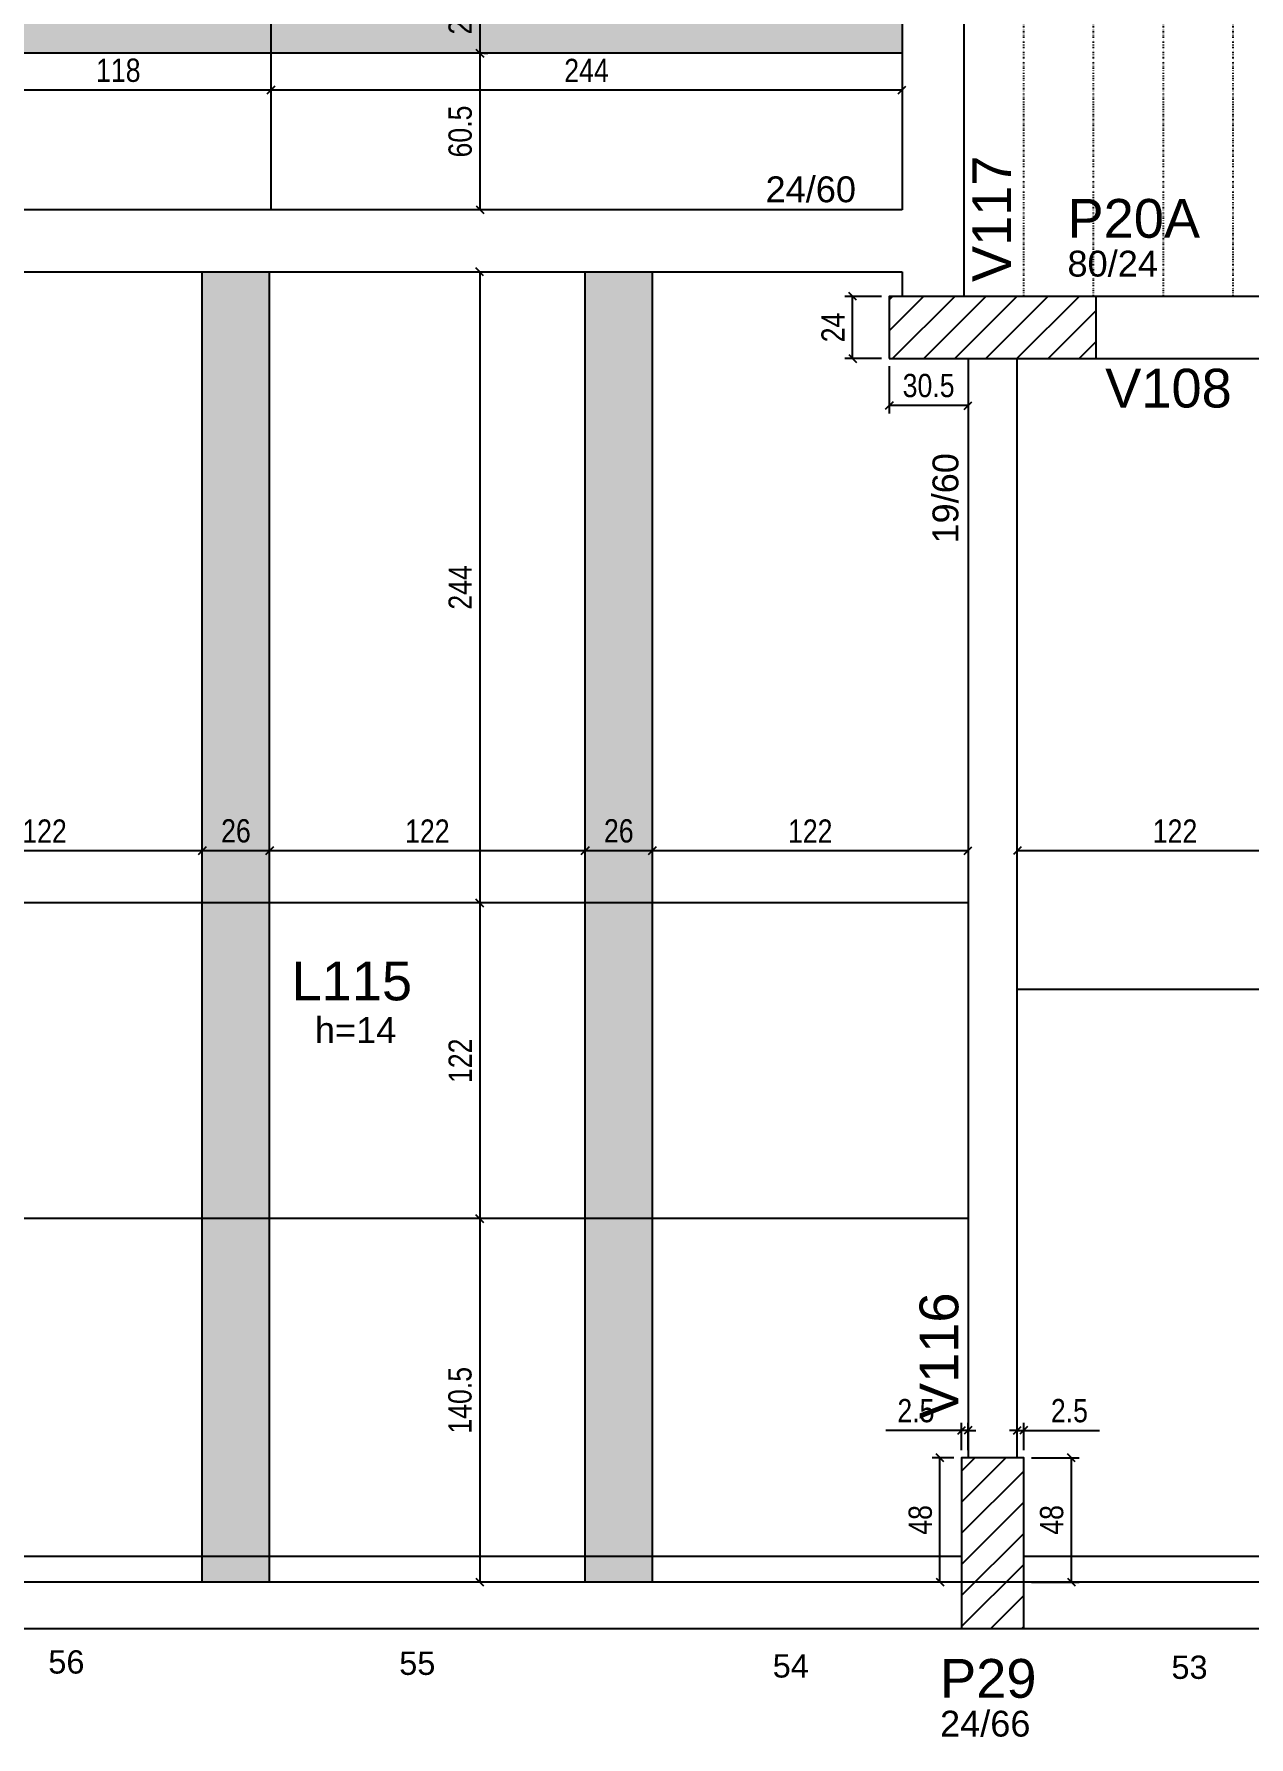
# Model space of a CAD drawing. Header units: millimetres. Extents: x 2897 to 8569, y 1951 to 3650.
# Drawn here: x 3541 to 4011, y 2002 to 2660 of the extents above; entities that cross this region are included whole.
import ezdxf

# ---------------------------------------------------------------- set-up
doc = ezdxf.new("R2010")
doc.units = ezdxf.units.MM
doc.linetypes.add('ESTILO_TQS_0004', pattern=[2, 0.5, -0.4, 0.1, -0.4, 0.1, -0.5])
for name, color, linetype in [('1', 1, 'Continuous'), ('3', 3, 'Continuous'), ('4', 4, 'Continuous'), ('7', 7, 'Continuous'), ('Painéis', 200, 'Continuous')]:
    doc.layers.add(name, color=color, linetype=linetype)
doc.layers.add('Hachura', color=251, linetype='Continuous', lineweight=9)
doc.styles.add('COTA TECNICA-50', font='techl___.ttf', dxfattribs={"height": 9})
doc.styles.get("Standard").update_dxf_attribs({"font": 'arial.ttf'})
doc.dimstyles.new('COTA PAINEL-50', dxfattribs={"dimtxt": 9, "dimasz": 3, "dimexe": 3, "dimexo": 3, "dimgap": 3, "dimtad": 1, "dimdec": 1, "dimzin": 12, "dimdsep": 46, "dimtxsty": 'COTA TECNICA-50', "dimblk1": 'OBLIQUE', "dimblk2": 'OBLIQUE', "dimsah": 1, "dimcen": 0.9, "dimclrd": 4, "dimclre": 4, "dimclrt": 240, "dimadec": 1, "dimazin": 3, "dimtfac": 1, "dimtdec": 1, "dimtmove": 0, "dimatfit": 3, "dimfxl": 1, "dimtolj": 1, "dimtzin": 12, "dimarcsym": 0})

# ---------------------------------------------------------------- blocks, each defined once
blk = doc.blocks.new('_Oblique')
at = {"color": 0, "linetype": 'ByBlock', "lineweight": -2}
blk.add_line((-0.5, -0.5), (0.5, 0.5), dxfattribs=at)
blk = doc.blocks.new('*D113')
at = {"layer": 'Defpoints', "color": 0, "transparency": 16777216}
for p in [(3923.92, 2109.82), (3942.36, 2109.82), (3923.92, 2061.82)]:
    blk.add_point(p, dxfattribs=at)
at = {"layer": 'Painéis', "color": 4, "lineweight": -2, "transparency": 16777216}
for p, q in [((3926.92, 2109.82), (3945.36, 2109.82)), ((3942.36, 2061.82), (3942.36, 2109.82)), ((3926.92, 2061.82), (3945.36, 2061.82))]:
    blk.add_line(p, q, dxfattribs=at)
at = {"layer": 'Painéis', "color": 4, "lineweight": -2, "transparency": 16777216, "xscale": 3, "yscale": 3, "zscale": 3}
for p, rotation in [((3942.36, 2109.82), 90), ((3942.36, 2061.82), 270)]:
    blk.add_blockref('_Oblique', p, dxfattribs=dict(at, rotation=rotation))
at = {"layer": 'Painéis', "color": 240, "transparency": 16777216, "insert": (3934.77, 2085.82), "char_height": 9, "attachment_point": 5, "rotation": 90, "style": 'COTA TECNICA-50'}
blk.add_mtext('\\A1;48', dxfattribs=at)
blk = doc.blocks.new('*D114')
at = {"layer": 'Defpoints', "color": 0, "transparency": 16777216}
for p in [(3923.92, 2120.41), (3921.42, 2109.82), (3923.92, 2109.82)]:
    blk.add_point(p, dxfattribs=at)
at = {"layer": 'Painéis', "color": 4, "lineweight": -2, "transparency": 16777216}
for p, q in [((3921.42, 2120.41), (3918.42, 2120.41)), ((3921.42, 2112.82), (3921.42, 2123.41)), ((3921.42, 2120.41), (3923.92, 2120.41)), ((3923.92, 2112.82), (3923.92, 2123.41)), ((3923.92, 2120.41), (3953.28, 2120.41))]:
    blk.add_line(p, q, dxfattribs=at)
at = {"layer": 'Painéis', "color": 4, "lineweight": -2, "transparency": 16777216, "xscale": 3, "yscale": 3, "zscale": 3}
blk.add_blockref('_Oblique', (3921.42, 2120.41), dxfattribs=at)
at = {"layer": 'Painéis', "color": 4, "lineweight": -2, "transparency": 16777216, "xscale": 3, "yscale": 3, "zscale": 3, "rotation": 180}
blk.add_blockref('_Oblique', (3923.92, 2120.41), dxfattribs=at)
at = {"layer": 'Painéis', "color": 240, "transparency": 16777216, "insert": (3941.6, 2128.01), "char_height": 9, "attachment_point": 5, "style": 'COTA TECNICA-50'}
blk.add_mtext('\\A1;2.5', dxfattribs=at)
blk = doc.blocks.new('*D115')
at = {"layer": 'Defpoints', "color": 0, "transparency": 16777216}
for p in [(3891.56, 2109.82), (3899.92, 2109.82), (3899.92, 2061.82)]:
    blk.add_point(p, dxfattribs=at)
at = {"layer": 'Painéis', "color": 4, "lineweight": -2, "transparency": 16777216}
for p, q in [((3896.92, 2109.82), (3888.56, 2109.82)), ((3891.56, 2061.82), (3891.56, 2109.82)), ((3896.92, 2061.82), (3888.56, 2061.82))]:
    blk.add_line(p, q, dxfattribs=at)
at = {"layer": 'Painéis', "color": 4, "lineweight": -2, "transparency": 16777216, "xscale": 3, "yscale": 3, "zscale": 3}
for p, rotation in [((3891.56, 2109.82), 90), ((3891.56, 2061.82), 270)]:
    blk.add_blockref('_Oblique', p, dxfattribs=dict(at, rotation=rotation))
at = {"layer": 'Painéis', "color": 240, "transparency": 16777216, "insert": (3883.98, 2085.82), "char_height": 9, "attachment_point": 5, "rotation": 90, "style": 'COTA TECNICA-50'}
blk.add_mtext('\\A1;48', dxfattribs=at)
blk = doc.blocks.new('*D116')
at = {"layer": 'Defpoints', "color": 0, "transparency": 16777216}
for p in [(3899.92, 2120.41), (3899.92, 2109.82), (3902.42, 2109.82)]:
    blk.add_point(p, dxfattribs=at)
at = {"layer": 'Painéis', "color": 4, "lineweight": -2, "transparency": 16777216}
for p, q in [((3899.92, 2120.41), (3870.57, 2120.41)), ((3899.92, 2112.82), (3899.92, 2123.41)), ((3902.42, 2120.41), (3899.92, 2120.41)), ((3902.42, 2112.82), (3902.42, 2123.41)), ((3902.42, 2120.41), (3905.42, 2120.41))]:
    blk.add_line(p, q, dxfattribs=at)
at = {"layer": 'Painéis', "color": 4, "lineweight": -2, "transparency": 16777216, "xscale": 3, "yscale": 3, "zscale": 3}
blk.add_blockref('_Oblique', (3899.92, 2120.41), dxfattribs=at)
at = {"layer": 'Painéis', "color": 4, "lineweight": -2, "transparency": 16777216, "xscale": 3, "yscale": 3, "zscale": 3, "rotation": 180}
blk.add_blockref('_Oblique', (3902.42, 2120.41), dxfattribs=at)
at = {"layer": 'Painéis', "color": 240, "transparency": 16777216, "insert": (3882.25, 2128.01), "char_height": 9, "attachment_point": 5, "style": 'COTA TECNICA-50'}
blk.add_mtext('\\A1;2.5', dxfattribs=at)
blk = doc.blocks.new('*D125')
at = {"layer": 'Defpoints', "color": 0, "transparency": 16777216}
for p in [(3871.92, 2534.82), (3902.42, 2534.82), (3871.92, 2516.62)]:
    blk.add_point(p, dxfattribs=at)
at = {"layer": 'Painéis', "color": 4, "lineweight": -2, "transparency": 16777216}
for p, q in [((3871.92, 2531.82), (3871.92, 2513.62)), ((3902.42, 2531.82), (3902.42, 2513.62)), ((3902.42, 2516.62), (3871.92, 2516.62))]:
    blk.add_line(p, q, dxfattribs=at)
at = {"layer": 'Painéis', "color": 4, "lineweight": -2, "transparency": 16777216, "xscale": 3, "yscale": 3, "zscale": 3, "rotation": 180}
blk.add_blockref('_Oblique', (3871.92, 2516.62), dxfattribs=at)
at = {"layer": 'Painéis', "color": 4, "lineweight": -2, "transparency": 16777216, "xscale": 3, "yscale": 3, "zscale": 3}
blk.add_blockref('_Oblique', (3902.42, 2516.62), dxfattribs=at)
at = {"layer": 'Painéis', "color": 240, "transparency": 16777216, "insert": (3887.17, 2524.32), "char_height": 9, "attachment_point": 5, "style": 'COTA TECNICA-50'}
blk.add_mtext('\\A1;30.5', dxfattribs=at)
blk = doc.blocks.new('*D126')
at = {"layer": 'Defpoints', "color": 0, "transparency": 16777216}
for p in [(3857.78, 2558.82), (3871.92, 2558.82), (3871.92, 2534.82)]:
    blk.add_point(p, dxfattribs=at)
at = {"layer": 'Painéis', "color": 4, "lineweight": -2, "transparency": 16777216}
for p, q in [((3868.92, 2558.82), (3854.78, 2558.82)), ((3857.78, 2534.82), (3857.78, 2558.82)), ((3868.92, 2534.82), (3854.78, 2534.82))]:
    blk.add_line(p, q, dxfattribs=at)
at = {"layer": 'Painéis', "color": 4, "lineweight": -2, "transparency": 16777216, "xscale": 3, "yscale": 3, "zscale": 3}
for p, rotation in [((3857.78, 2558.82), 90), ((3857.78, 2534.82), 270)]:
    blk.add_blockref('_Oblique', p, dxfattribs=dict(at, rotation=rotation))
at = {"layer": 'Painéis', "color": 240, "transparency": 16777216, "insert": (3850.22, 2546.82), "char_height": 9, "attachment_point": 5, "rotation": 90, "style": 'COTA TECNICA-50'}
blk.add_mtext('\\A1;24', dxfattribs=at)
blk = doc.blocks.new('*D211')
at = {"layer": 'Defpoints', "color": 0, "transparency": 16777216}
for p in [(3713.72, 2678.82), (3712.22, 2652.82), (3713.72, 2652.82)]:
    blk.add_point(p, dxfattribs=at)
at = {"layer": 'Painéis', "color": 4, "lineweight": -2, "transparency": 16777216}
for p, q in [((3713.72, 2678.82), (3713.72, 2652.82)), ((3715.22, 2652.82), (3716.72, 2652.82))]:
    blk.add_line(p, q, dxfattribs=at)
at = {"layer": 'Painéis', "color": 4, "lineweight": -2, "transparency": 16777216, "xscale": 3, "yscale": 3, "zscale": 3}
for p, rotation in [((3713.72, 2678.82), 90), ((3713.72, 2652.82), 270)]:
    blk.add_blockref('_Oblique', p, dxfattribs=dict(at, rotation=rotation))
at = {"layer": 'Painéis', "color": 240, "transparency": 16777216, "insert": (3706.13, 2665.82), "char_height": 9, "attachment_point": 5, "rotation": 90, "style": 'COTA TECNICA-50'}
blk.add_mtext('\\A1;26', dxfattribs=at)
blk = doc.blocks.new('*D212')
at = {"layer": 'Defpoints', "color": 0, "transparency": 16777216}
for p in [(3713.72, 2652.82), (3713.72, 2592.32), (3713.72, 2592.32)]:
    blk.add_point(p, dxfattribs=at)
at = {"layer": 'Painéis', "color": 4, "lineweight": -2, "transparency": 16777216}
blk.add_line((3713.72, 2652.82), (3713.72, 2592.32), dxfattribs=at)
at = {"layer": 'Painéis', "color": 4, "lineweight": -2, "transparency": 16777216, "xscale": 3, "yscale": 3, "zscale": 3}
for p, rotation in [((3713.72, 2652.82), 90), ((3713.72, 2592.32), 270)]:
    blk.add_blockref('_Oblique', p, dxfattribs=dict(at, rotation=rotation))
at = {"layer": 'Painéis', "color": 240, "transparency": 16777216, "insert": (3706.12, 2622.57), "char_height": 9, "attachment_point": 5, "rotation": 90, "style": 'COTA TECNICA-50'}
blk.add_mtext('\\A1;60.5', dxfattribs=at)
blk = doc.blocks.new('*D213')
at = {"layer": 'Defpoints', "color": 0, "transparency": 16777216}
for p in [(3632.92, 2640.67), (3876.92, 2640.67), (3632.92, 2638.62)]:
    blk.add_point(p, dxfattribs=at)
at = {"layer": 'Painéis', "color": 4, "lineweight": -2, "transparency": 16777216}
for p, q in [((3876.92, 2638.62), (3632.92, 2638.62)), ((3632.92, 2637.67), (3632.92, 2635.62)), ((3876.92, 2637.67), (3876.92, 2635.62))]:
    blk.add_line(p, q, dxfattribs=at)
at = {"layer": 'Painéis', "color": 4, "lineweight": -2, "transparency": 16777216, "xscale": 3, "yscale": 3, "zscale": 3, "rotation": 180}
blk.add_blockref('_Oblique', (3632.92, 2638.62), dxfattribs=at)
at = {"layer": 'Painéis', "color": 4, "lineweight": -2, "transparency": 16777216, "xscale": 3, "yscale": 3, "zscale": 3}
blk.add_blockref('_Oblique', (3876.92, 2638.62), dxfattribs=at)
at = {"layer": 'Painéis', "color": 240, "transparency": 16777216, "insert": (3754.92, 2646.18), "char_height": 9, "attachment_point": 5, "style": 'COTA TECNICA-50'}
blk.add_mtext('\\A1;244', dxfattribs=at)
blk = doc.blocks.new('*D214')
at = {"layer": 'Defpoints', "color": 0, "transparency": 16777216}
for p in [(3632.92, 2640.67), (3514.92, 2638.62), (3514.92, 2638.62)]:
    blk.add_point(p, dxfattribs=at)
at = {"layer": 'Painéis', "color": 4, "lineweight": -2, "transparency": 16777216}
for p, q in [((3632.92, 2638.62), (3514.92, 2638.62)), ((3632.92, 2637.67), (3632.92, 2635.62))]:
    blk.add_line(p, q, dxfattribs=at)
at = {"layer": 'Painéis', "color": 4, "lineweight": -2, "transparency": 16777216, "xscale": 3, "yscale": 3, "zscale": 3, "rotation": 180}
blk.add_blockref('_Oblique', (3514.92, 2638.62), dxfattribs=at)
at = {"layer": 'Painéis', "color": 4, "lineweight": -2, "transparency": 16777216, "xscale": 3, "yscale": 3, "zscale": 3}
blk.add_blockref('_Oblique', (3632.92, 2638.62), dxfattribs=at)
at = {"layer": 'Painéis', "color": 240, "transparency": 16777216, "insert": (3573.92, 2646.2), "char_height": 9, "attachment_point": 5, "style": 'COTA TECNICA-50'}
blk.add_mtext('\\A1;118', dxfattribs=at)
blk = doc.blocks.new('*D217')
at = {"layer": 'Defpoints', "color": 0, "transparency": 16777216}
for p in [(3713.65, 2568.32), (3713.65, 2324.32), (3713.65, 2324.32)]:
    blk.add_point(p, dxfattribs=at)
at = {"layer": 'Painéis', "color": 4, "lineweight": -2, "transparency": 16777216}
blk.add_line((3713.65, 2568.32), (3713.65, 2324.32), dxfattribs=at)
at = {"layer": 'Painéis', "color": 4, "lineweight": -2, "transparency": 16777216, "xscale": 3, "yscale": 3, "zscale": 3}
for p, rotation in [((3713.65, 2568.32), 90), ((3713.65, 2324.32), 270)]:
    blk.add_blockref('_Oblique', p, dxfattribs=dict(at, rotation=rotation))
at = {"layer": 'Painéis', "color": 240, "transparency": 16777216, "insert": (3706.08, 2446.32), "char_height": 9, "attachment_point": 5, "rotation": 90, "style": 'COTA TECNICA-50'}
blk.add_mtext('\\A1;244', dxfattribs=at)
blk = doc.blocks.new('*D218')
at = {"layer": 'Defpoints', "color": 0, "transparency": 16777216}
for p in [(3713.65, 2324.32), (3713.65, 2202.32), (3713.65, 2202.32)]:
    blk.add_point(p, dxfattribs=at)
at = {"layer": 'Painéis', "color": 4, "lineweight": -2, "transparency": 16777216}
blk.add_line((3713.65, 2324.32), (3713.65, 2202.32), dxfattribs=at)
at = {"layer": 'Painéis', "color": 4, "lineweight": -2, "transparency": 16777216, "xscale": 3, "yscale": 3, "zscale": 3}
for p, rotation in [((3713.65, 2324.32), 90), ((3713.65, 2202.32), 270)]:
    blk.add_blockref('_Oblique', p, dxfattribs=dict(at, rotation=rotation))
at = {"layer": 'Painéis', "color": 240, "transparency": 16777216, "insert": (3706.09, 2263.32), "char_height": 9, "attachment_point": 5, "rotation": 90, "style": 'COTA TECNICA-50'}
blk.add_mtext('\\A1;122', dxfattribs=at)
blk = doc.blocks.new('*D219')
at = {"layer": 'Defpoints', "color": 0, "transparency": 16777216}
for p in [(3713.65, 2202.32), (3713.65, 2061.82), (3713.65, 2061.82)]:
    blk.add_point(p, dxfattribs=at)
at = {"layer": 'Painéis', "color": 4, "lineweight": -2, "transparency": 16777216}
blk.add_line((3713.65, 2202.32), (3713.65, 2061.82), dxfattribs=at)
at = {"layer": 'Painéis', "color": 4, "lineweight": -2, "transparency": 16777216, "xscale": 3, "yscale": 3, "zscale": 3}
for p, rotation in [((3713.65, 2202.32), 90), ((3713.65, 2061.82), 270)]:
    blk.add_blockref('_Oblique', p, dxfattribs=dict(at, rotation=rotation))
at = {"layer": 'Painéis', "color": 240, "transparency": 16777216, "insert": (3706.05, 2132.07), "char_height": 9, "attachment_point": 5, "rotation": 90, "style": 'COTA TECNICA-50'}
blk.add_mtext('\\A1;140.5', dxfattribs=at)
blk = doc.blocks.new('*D220')
at = {"layer": 'Defpoints', "color": 0, "transparency": 16777216}
for p in [(3484.42, 2344.57), (3606.4, 2344.57), (3606.4, 2344.57)]:
    blk.add_point(p, dxfattribs=at)
at = {"layer": 'Painéis', "color": 4, "lineweight": -2, "transparency": 16777216}
blk.add_line((3484.42, 2344.57), (3606.4, 2344.57), dxfattribs=at)
at = {"layer": 'Painéis', "color": 4, "lineweight": -2, "transparency": 16777216, "xscale": 3, "yscale": 3, "zscale": 3, "rotation": 180}
blk.add_blockref('_Oblique', (3484.42, 2344.57), dxfattribs=at)
at = {"layer": 'Painéis', "color": 4, "lineweight": -2, "transparency": 16777216, "xscale": 3, "yscale": 3, "zscale": 3}
blk.add_blockref('_Oblique', (3606.4, 2344.57), dxfattribs=at)
at = {"layer": 'Painéis', "color": 240, "transparency": 16777216, "insert": (3545.41, 2352.12), "char_height": 9, "attachment_point": 5, "style": 'COTA TECNICA-50'}
blk.add_mtext('\\A1;122', dxfattribs=at)
blk = doc.blocks.new('*D221')
at = {"layer": 'Defpoints', "color": 0, "transparency": 16777216}
for p in [(3606.4, 2344.57), (3632.4, 2344.57), (3632.4, 2344.57)]:
    blk.add_point(p, dxfattribs=at)
at = {"layer": 'Painéis', "color": 4, "lineweight": -2, "transparency": 16777216}
blk.add_line((3606.4, 2344.57), (3632.4, 2344.57), dxfattribs=at)
at = {"layer": 'Painéis', "color": 4, "lineweight": -2, "transparency": 16777216, "xscale": 3, "yscale": 3, "zscale": 3, "rotation": 180}
blk.add_blockref('_Oblique', (3606.4, 2344.57), dxfattribs=at)
at = {"layer": 'Painéis', "color": 4, "lineweight": -2, "transparency": 16777216, "xscale": 3, "yscale": 3, "zscale": 3}
blk.add_blockref('_Oblique', (3632.4, 2344.57), dxfattribs=at)
at = {"layer": 'Painéis', "color": 240, "transparency": 16777216, "insert": (3619.4, 2352.16), "char_height": 9, "attachment_point": 5, "style": 'COTA TECNICA-50'}
blk.add_mtext('\\A1;26', dxfattribs=at)
blk = doc.blocks.new('*D222')
at = {"layer": 'Defpoints', "color": 0, "transparency": 16777216}
for p in [(3632.4, 2344.57), (3754.4, 2344.57), (3754.4, 2344.57)]:
    blk.add_point(p, dxfattribs=at)
at = {"layer": 'Painéis', "color": 4, "lineweight": -2, "transparency": 16777216}
blk.add_line((3632.4, 2344.57), (3754.4, 2344.57), dxfattribs=at)
at = {"layer": 'Painéis', "color": 4, "lineweight": -2, "transparency": 16777216, "xscale": 3, "yscale": 3, "zscale": 3, "rotation": 180}
blk.add_blockref('_Oblique', (3632.4, 2344.57), dxfattribs=at)
at = {"layer": 'Painéis', "color": 4, "lineweight": -2, "transparency": 16777216, "xscale": 3, "yscale": 3, "zscale": 3}
blk.add_blockref('_Oblique', (3754.4, 2344.57), dxfattribs=at)
at = {"layer": 'Painéis', "color": 240, "transparency": 16777216, "insert": (3693.4, 2352.12), "char_height": 9, "attachment_point": 5, "style": 'COTA TECNICA-50'}
blk.add_mtext('\\A1;122', dxfattribs=at)
blk = doc.blocks.new('*D223')
at = {"layer": 'Defpoints', "color": 0, "transparency": 16777216}
for p in [(3754.4, 2344.57), (3780.4, 2344.57), (3780.4, 2344.57)]:
    blk.add_point(p, dxfattribs=at)
at = {"layer": 'Painéis', "color": 4, "lineweight": -2, "transparency": 16777216}
blk.add_line((3754.4, 2344.57), (3780.4, 2344.57), dxfattribs=at)
at = {"layer": 'Painéis', "color": 4, "lineweight": -2, "transparency": 16777216, "xscale": 3, "yscale": 3, "zscale": 3, "rotation": 180}
blk.add_blockref('_Oblique', (3754.4, 2344.57), dxfattribs=at)
at = {"layer": 'Painéis', "color": 4, "lineweight": -2, "transparency": 16777216, "xscale": 3, "yscale": 3, "zscale": 3}
blk.add_blockref('_Oblique', (3780.4, 2344.57), dxfattribs=at)
at = {"layer": 'Painéis', "color": 240, "transparency": 16777216, "insert": (3767.4, 2352.16), "char_height": 9, "attachment_point": 5, "style": 'COTA TECNICA-50'}
blk.add_mtext('\\A1;26', dxfattribs=at)
blk = doc.blocks.new('*D224')
at = {"layer": 'Defpoints', "color": 0, "transparency": 16777216}
for p in [(3780.4, 2344.57), (3902.42, 2344.57), (3902.42, 2344.57)]:
    blk.add_point(p, dxfattribs=at)
at = {"layer": 'Painéis', "color": 4, "lineweight": -2, "transparency": 16777216}
blk.add_line((3780.4, 2344.57), (3902.42, 2344.57), dxfattribs=at)
at = {"layer": 'Painéis', "color": 4, "lineweight": -2, "transparency": 16777216, "xscale": 3, "yscale": 3, "zscale": 3, "rotation": 180}
blk.add_blockref('_Oblique', (3780.4, 2344.57), dxfattribs=at)
at = {"layer": 'Painéis', "color": 4, "lineweight": -2, "transparency": 16777216, "xscale": 3, "yscale": 3, "zscale": 3}
blk.add_blockref('_Oblique', (3902.42, 2344.57), dxfattribs=at)
at = {"layer": 'Painéis', "color": 240, "transparency": 16777216, "insert": (3841.41, 2352.12), "char_height": 9, "attachment_point": 5, "style": 'COTA TECNICA-50'}
blk.add_mtext('\\A1;122', dxfattribs=at)
blk = doc.blocks.new('*D225')
at = {"layer": 'Defpoints', "color": 0, "transparency": 16777216}
for p in [(3921.42, 2344.57), (4043.43, 2344.57), (4043.43, 2344.57)]:
    blk.add_point(p, dxfattribs=at)
at = {"layer": 'Painéis', "color": 4, "lineweight": -2, "transparency": 16777216}
blk.add_line((3921.42, 2344.57), (4043.43, 2344.57), dxfattribs=at)
at = {"layer": 'Painéis', "color": 4, "lineweight": -2, "transparency": 16777216, "xscale": 3, "yscale": 3, "zscale": 3, "rotation": 180}
blk.add_blockref('_Oblique', (3921.42, 2344.57), dxfattribs=at)
at = {"layer": 'Painéis', "color": 4, "lineweight": -2, "transparency": 16777216, "xscale": 3, "yscale": 3, "zscale": 3}
blk.add_blockref('_Oblique', (4043.43, 2344.57), dxfattribs=at)
at = {"layer": 'Painéis', "color": 240, "transparency": 16777216, "insert": (3982.43, 2352.12), "char_height": 9, "attachment_point": 5, "style": 'COTA TECNICA-50'}
blk.add_mtext('\\A1;122', dxfattribs=at)

msp = doc.modelspace()

# ---------------------------------------------------------------- hatches: boundary and pattern name
at = {"layer": 'Hachura', "linetype": 'ByBlock'}
h = msp.add_hatch(color=256, dxfattribs=at)
h.dxf.hatch_style = 1
h.paths.add_polyline_path([(3876.92, 2652.82), (3085.92, 2652.82), (3085.92, 2678.82), (3876.92, 2678.82)])
h = msp.add_hatch(color=256, dxfattribs=at)
h.dxf.hatch_style = 1
h.paths.add_polyline_path([(3632.4, 2061.82), (3606.4, 2061.82), (3606.4, 2568.32), (3632.4, 2568.32)])
h = msp.add_hatch(color=256, dxfattribs=at)
h.dxf.hatch_style = 1
h.paths.add_polyline_path([(3780.4, 2061.82), (3754.4, 2061.82), (3754.4, 2568.32), (3780.4, 2568.32)])

# ---------------------------------------------------------------- linework, layer by layer
at = {"layer": '1', "linetype": 'Continuous'}
for p, q in [((3489.92, 2071.82), (3899.92, 2071.82)), ((3923.92, 2071.82), (4313.92, 2071.82))]:
    msp.add_line(p, q, dxfattribs=at)
at = {"layer": '3', "linetype": 'ESTILO_TQS_0004'}
for p, q in [((3923.92, 2558.82), (3923.92, 2778.82)), ((3950.92, 2558.82), (3950.92, 2778.82)), ((3977.92, 2558.82), (3977.92, 2778.82)), ((4004.92, 2558.82), (4004.92, 2778.82))]:
    msp.add_line(p, q, dxfattribs=at)
at = {"layer": '3', "linetype": 'Continuous'}
for p, q in [((3871.92, 2545.52), (3885.23, 2558.82)), ((3871.92, 2557.54), (3873.21, 2558.82)), ((3873.25, 2534.82), (3897.25, 2558.82)), ((3885.27, 2534.82), (3909.27, 2558.82)), ((3897.29, 2534.82), (3921.29, 2558.82)), ((3909.31, 2534.82), (3933.31, 2558.82)), ((3921.33, 2534.82), (3945.33, 2558.82)), ((3933.35, 2534.82), (3951.92, 2553.39)), ((3945.38, 2534.82), (3951.92, 2541.37)), ((3899.92, 2092.68), (3917.06, 2109.82)), ((3899.92, 2104.7), (3905.04, 2109.82)), ((3899.92, 2080.66), (3923.92, 2104.66)), ((3899.92, 2068.64), (3923.92, 2092.64)), ((3899.92, 2056.62), (3923.92, 2080.62)), ((3899.92, 2044.6), (3923.92, 2068.6)), ((3911.17, 2043.82), (3923.92, 2056.58)), ((3923.19, 2043.82), (3923.92, 2044.56))]:
    msp.add_line(p, q, dxfattribs=at)
for points in [[(3900.92, 2580.32), (3900.92, 2751.32)], [(3876.92, 2739.32), (3876.92, 2592.32)], [(3876.92, 2592.32), (3514.92, 2592.32)], [(3900.92, 2558.82), (3900.92, 2580.32)], [(3514.92, 2568.32), (3876.92, 2568.32)], [(3876.92, 2568.32), (3876.92, 2558.82)], [(4308.92, 2558.82), (3951.92, 2558.82)], [(3902.42, 2534.82), (3902.42, 2109.82)], [(3921.42, 2109.82), (3921.42, 2534.82)], [(3951.92, 2534.82), (4308.92, 2534.82)], [(3489.92, 2043.82), (3899.92, 2043.82)], [(3923.92, 2043.82), (4348.92, 2043.82)]]:
    msp.add_lwpolyline(points, dxfattribs=at)
at = {"layer": '7', "linetype": 'Continuous'}
for points in [[(3871.92, 2534.82), (3951.92, 2534.82), (3951.92, 2558.82), (3871.92, 2558.82), (3871.92, 2534.82)], [(3899.92, 2043.82), (3923.92, 2043.82), (3923.92, 2109.82), (3899.92, 2109.82), (3899.92, 2043.82)]]:
    msp.add_lwpolyline(points, dxfattribs=at)
at = {"layer": 'Painéis'}
for p, q in [((3632.92, 2739.32), (3632.92, 2592.32)), ((3876.92, 2652.82), (3085.92, 2652.82)), ((3606.4, 2061.82), (3606.4, 2568.32)), ((3632.4, 2061.82), (3632.4, 2568.32)), ((3754.4, 2061.82), (3754.4, 2568.32)), ((3780.4, 2061.82), (3780.4, 2568.32)), ((3902.42, 2324.32), (3484.41, 2324.32)), ((4339.33, 2290.82), (3921.33, 2290.82)), ((3902.42, 2202.32), (3484.41, 2202.32)), ((4313.92, 2061.82), (3489.92, 2061.82))]:
    msp.add_line(p, q, dxfattribs=at)

# ---------------------------------------------------------------- texts
at = {"layer": '3', "linetype": 'Continuous'}
for s, height, p in [('24/60', 10, (3824.14, 2595.22)), ('80/24', 10, (3940.86, 2566.49)), ('h=14', 10, (3649.93, 2270.19)), ('56', 9, (3546.86, 2026.42)), ('55', 9, (3682.51, 2025.91)), ('54', 9, (3826.89, 2024.88)), ('53', 9, (3981.03, 2024.37)), ('24/66', 10, (3891.58, 2002.06))]:
    msp.add_text(s, height=height, dxfattribs=at).set_placement(p)
msp.add_text('19/60', height=10, rotation=90, dxfattribs=at).set_placement((3898.67, 2463.29))
at = {"layer": '4', "linetype": 'Continuous'}
for s, p in [('V117', (3919.07, 2564.37)), ('V116', (3898.67, 2124.82))]:
    msp.add_text(s, height=15, rotation=90, dxfattribs=at).set_placement(p)
for s, p in [('P20A', (3940.86, 2581.49)), ('V108', (3955.43, 2515.86)), ('L115', (3640.88, 2286.68)), ('P29', (3891.58, 2017.06))]:
    msp.add_text(s, height=15, dxfattribs=at).set_placement(p)

# ---------------------------------------------------------------- dimensions: what is measured, and where the dimension line sits
at = {"layer": 'Painéis'}
for base, p1, p2, picture, middle in [((3713.72, 2652.82), (3713.72, 2678.82), (3712.22, 2652.82), '*D211', (3706.13, 2665.82)), ((3713.72, 2592.32), (3713.72, 2652.82), (3713.72, 2592.32), '*D212', (3706.12, 2622.57)), ((3713.65, 2324.32), (3713.65, 2568.32), (3713.65, 2324.32), '*D217', (3706.08, 2446.32)), ((3857.78, 2558.82), (3871.92, 2534.82), (3871.92, 2558.82), '*D126', (3850.22, 2546.82)), ((3713.65, 2202.32), (3713.65, 2324.32), (3713.65, 2202.32), '*D218', (3706.09, 2263.32)), ((3713.65, 2061.82), (3713.65, 2202.32), (3713.65, 2061.82), '*D219', (3706.05, 2132.07)), ((3891.56, 2109.82), (3899.92, 2061.82), (3899.92, 2109.82), '*D115', (3883.98, 2085.82)), ((3942.36, 2109.82), (3923.92, 2061.82), (3923.92, 2109.82), '*D113', (3934.77, 2085.82))]:
    dim = msp.add_linear_dim(base=base, p1=p1, p2=p2, angle=90, dimstyle='COTA PAINEL-50', dxfattribs=at)
    dim.commit()
    dim.dimension.update_dxf_attribs({"geometry": picture, "text_midpoint": middle})
for base, p1, p2, picture, middle in [((3514.92, 2638.62), (3632.92, 2640.67), (3514.92, 2638.62), '*D214', (3573.92, 2646.2)), ((3632.4, 2344.57), (3606.4, 2344.57), (3632.4, 2344.57), '*D221', (3619.4, 2352.16)), ((3754.4, 2344.57), (3632.4, 2344.57), (3754.4, 2344.57), '*D222', (3693.4, 2352.12)), ((3780.4, 2344.57), (3754.4, 2344.57), (3780.4, 2344.57), '*D223', (3767.4, 2352.16)), ((3902.42, 2344.57), (3780.4, 2344.57), (3902.42, 2344.57), '*D224', (3841.41, 2352.12)), ((4043.43, 2344.57), (3921.42, 2344.57), (4043.43, 2344.57), '*D225', (3982.43, 2352.12))]:
    dim = msp.add_linear_dim(base=base, p1=p1, p2=p2, dimstyle='COTA PAINEL-50', override={"dimtmove": 1}, dxfattribs=at)
    dim.commit()
    dim.dimension.update_dxf_attribs({"geometry": picture, "text_midpoint": middle})
for base, p1, p2, picture, middle in [((3632.92, 2638.62), (3876.92, 2640.67), (3632.92, 2640.67), '*D213', (3754.92, 2646.18)), ((3606.4, 2344.57), (3484.42, 2344.57), (3606.4, 2344.57), '*D220', (3545.41, 2352.12)), ((3899.92, 2120.41), (3902.42, 2109.82), (3899.92, 2109.82), '*D116', (3882.25, 2128.01)), ((3923.92, 2120.41), (3921.42, 2109.82), (3923.92, 2109.82), '*D114', (3941.6, 2128.01))]:
    dim = msp.add_linear_dim(base=base, p1=p1, p2=p2, dimstyle='COTA PAINEL-50', dxfattribs=at)
    dim.commit()
    dim.dimension.update_dxf_attribs({"geometry": picture, "text_midpoint": middle})
dim = msp.add_linear_dim(base=(3871.92, 2516.62), p1=(3902.42, 2534.82), p2=(3871.92, 2534.82), dimstyle='COTA PAINEL-50', dxfattribs=at)
dim.commit()
dim.dimension.update_dxf_attribs({"geometry": '*D125', "text_midpoint": (3887.17, 2516.62), "dimtype": 160})

doc.saveas('drawing.dxf')
